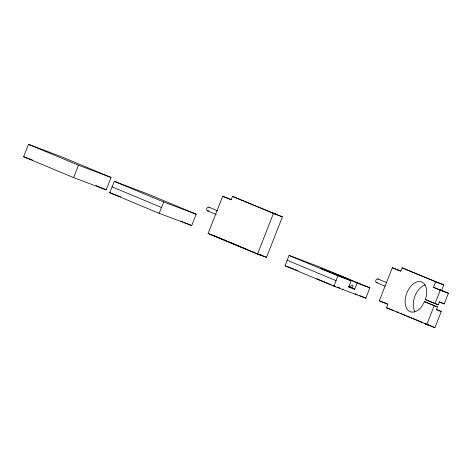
<?xml version="1.0" encoding="UTF-8"?>
<svg xmlns="http://www.w3.org/2000/svg" width="472" height="472" viewBox="0 0 472 472"><rect width="100%" height="100%" fill="white"/><g stroke="black" fill="none" stroke-linecap="round" stroke-linejoin="round"><path stroke-width="0.71" d="M392.285 267.742L400.769 271.288L402.12 267.842L435.632 281.831L433.473 287.342L448.4 293.236L444.217 303.915L439.332 302.074L438.252 304.829L425.419 299.608L426.417 295.761A15.906 9.877 -69.4 0 0 415.732 282.398A15.906 9.877 -69.4 0 0 405.536 305.413A15.906 9.877 -69.4 0 0 421.496 306.865L424.54 301.643L437.444 306.9L436.364 309.65L441.249 311.49L434.907 327.674L386.468 307.791L387.813 304.346L379.335 300.806L392.285 267.742L400.427 270.804M23.6 156.722L28.456 144.326L61.024 156.568L111.079 177.472L106.218 189.868L73.656 177.619L23.6 156.722L32.42 160.037M73.656 177.619L78.511 165.224L28.456 144.326M109.746 192.688L114.307 181.366L146.762 193.573L196.181 214.205L191.726 225.569L159.164 213.32L109.746 192.688L120.602 196.771M159.164 213.32L163.725 201.998L114.307 181.366M222.672 196.293L231.15 199.833L232.501 196.387L282.392 216.849L266.521 257.346L257.511 254.113L208.093 233.481L222.672 196.293L231.622 199.656M257.511 254.113L273.435 213.48L232.501 196.387M287.165 260.255L289.053 255.435L318.364 266.456L369.859 287.843L365.806 298.174L333.893 286.174L285.112 265.807L287.165 260.255L336.052 280.663L333.893 286.174M289.053 255.435L337.834 275.801L336.052 280.663M351.133 280.799L348.702 287L354.673 289.242L357.103 283.047L341.822 276.356L320.689 268.367L351.133 280.799L337.834 275.801M426.765 324.612L434.187 305.673L424.54 301.643M434.995 303.608L440.258 290.174L433.473 287.342M441.615 290.404L443.774 284.893L402.12 267.842M348.407 286.71L352.307 287.991A1.847 1.15 -69.4 0 0 352.318 285.058A1.847 1.15 -69.4 0 0 350.43 287.33L348.548 286.687M342.672 289.07L343.15 289.242M273.435 213.48L282.392 216.849M435.632 281.831L443.774 284.893M440.258 290.174L448.4 293.236M78.511 165.224L111.079 177.472M425.419 299.608L435.461 303.673M163.725 201.998L196.181 214.205M434.187 305.673L437.444 306.9M357.103 283.047L369.859 287.843M208.093 233.481L262.125 255.848M379.335 300.806L387.471 303.862M285.112 265.807L293.944 269.123M295.301 269.636L297.336 270.403M386.468 307.791L393.931 310.594M337.834 287.247L339.799 287.997M332.571 285.218L335.722 286.439M329.356 283.949L331.285 284.71M328.713 283.702L316.641 278.698M438.93 301.708L444.217 303.915M208.966 207.202L217.675 210.842M377.966 278.987L386.674 282.622M435.697 303.762L438.252 304.829M207.538 210.848L216.247 214.483M376.538 282.628L385.246 286.262M436.624 309.561L441.249 311.49M112.041 186.835L161.566 207.509M352.118 288.18L354.673 289.242M355.062 293.684L357.08 294.528M359.764 295.649L365.806 298.174M96.076 185.632L106.218 189.868M180.9 221.043L182.929 221.893M184.281 222.459L191.726 225.569M259.753 254.52L266.521 257.346M396.622 311.691L398.639 312.535M399.979 313.095L401.996 313.933M403.336 314.494L405.354 315.337M406.699 315.898L416.77 320.104M418.115 320.665L422.145 322.346M424.157 323.19L434.907 327.674M214.117 235.646L226.3 240.732M227.651 241.298L229.687 242.148M231.038 242.708L241.192 246.95M242.549 247.517L246.608 249.21M248.638 250.06L249.995 250.626M252.703 251.753L254.732 252.603M256.084 253.169L261.5 255.429M414.805 311.461A15.906 9.877 -69.4 0 1 414.976 296.032A15.906 9.877 -69.4 0 1 425.29 284.929M377.352 282.657A1.959 1.534 -67.3 0 1 375.818 280.268A1.959 1.534 -67.3 0 1 378.585 279.501M208.766 210.695A1.959 1.534 -67.3 0 1 206.783 210.075A1.959 1.534 -67.3 0 1 207.485 207.538A1.959 1.534 -67.3 0 1 209.592 207.721M271.901 212.689L276.68 214.577L271.901 212.689M425.089 323.798L429.85 325.668L425.089 323.798M438.7 289.395L443.326 291.236L438.7 289.395"/></g></svg>
